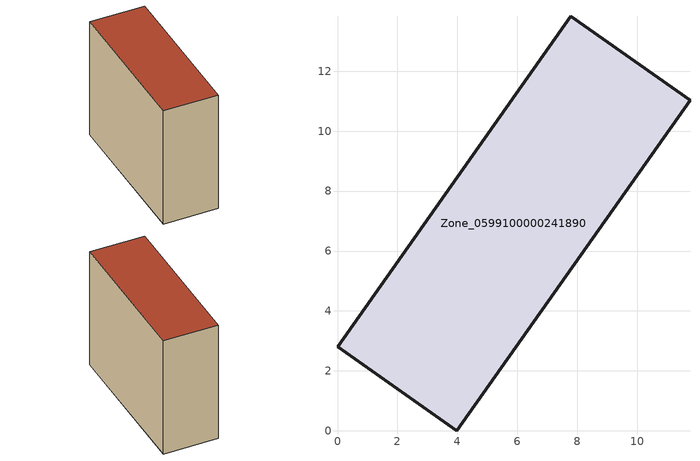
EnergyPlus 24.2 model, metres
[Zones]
Zone_0599100000241890
 floor ground (C_G): 3.98,0 0,2.81 7.78,13.84 11.76,11.03 z3.39
 wall outside (C_F): 3.98,0 11.76,11.03 7.78,13.84 0,2.81 3.98,0 z3.39:14.52
 roof outside (C_R): 0,2.81 3.98,0 11.76,11.03 7.78,13.84 z14.52
[BUILDING]
Pand.0599100000241890: North Axis=0; Terrain=City; Loads Convergence Tolerance Value=0.04; Temperature Convergence Tolerance Value=0.4; Solar Distribution=FullExterior; Maximum Number of Warmup Days=25; Minimum Number of Warmup Days=1
[Site:Location]
Rotterdam.The.Hague.AP_ZH_NLD Design_Conditions: Latitude=51.96; Longitude=4.45; Time Zone=1; Elevation=-4.5
[SITE:GROUNDTEMPERATURE:BUILDINGSURFACE]
18, 18, 18, 18, 18, 18, 18, 18, 18, 18, 18, 18
[MATERIAL] Thermal Absorptance=0.9; Solar Absorptance=0.7; Visible Absorptance=0.7
Name | Roughness | Thickness | Conductivity | Density | Specific Heat
G.TC.1992-2005 | MediumSmooth | 0.15 | 0.06 | 540 | 1210
F.TC.1992-2005 | Rough | 0.3 | 0.12 | 1920 | 840
R.TC.1992-2005 | MediumRough | 0.2 | 0.08 | 1500 | 1000
[CONSTRUCTION]
C_G: G.TC.1992-2005
C_F: F.TC.1992-2005
C_R: R.TC.1992-2005
[ZONE]
Zone_0599100000241890: Type=1; Multiplier=1; Ceiling Height=Autocalculate; Volume=Autocalculate; Floor Area=autocalculate; Part of Total Floor Area=Yes
[ZONEINFILTRATION:DESIGNFLOWRATE]
Infil_Zone_0599100000241890: Zone or ZoneList or Space or SpaceList=Zone_0599100000241890; Schedule=AlwaysOn; Design Flow Rate Calculation Method=Flow/Area; Flow Rate per Floor Area=0.0015; Constant Term Coefficient=1; Temperature Term Coefficient=0; Velocity Term Coefficient=0; Velocity Squared Term Coefficient=0
[HVACTEMPLATE:ZONE:IDEALLOADSAIRSYSTEM]
Zone_0599100000241890: Maximum Heating Supply Air Temperature=50; Minimum Cooling Supply Air Temperature=13; Maximum Heating Supply Air Humidity Ratio=0.0156; Minimum Cooling Supply Air Humidity Ratio=0.0077; Heating Limit=NoLimit; Cooling Limit=NoLimit; Dehumidification Control Type=ConstantSensibleHeatRatio; Cooling Sensible Heat Ratio=0.7; Dehumidification Setpoint=60; Humidification Control Type=None; Humidification Setpoint=30; Outdoor Air Method=None; Outdoor Air Flow Rate per Person=0.00944; Outdoor Air Flow Rate per Zone Floor Area=0; Outdoor Air Flow Rate per Zone=0; Demand Controlled Ventilation Type=None; Outdoor Air Economizer Type=NoEconomizer; Heat Recovery Type=None; Sensible Heat Recovery Effectiveness=0.7; Latent Heat Recovery Effectiveness=0.65
[ZONECONTROL:THERMOSTAT]
ThermostatControl_Zone_0599100000241890: Zone or ZoneList=Zone_0599100000241890; Control Type Schedule=DualSetpointControlType; Control 1=Thermostat_Zone_0599100000241890; Temperature Difference Between Cutout And Setpoint=0
[THERMOSTATSETPOINT:DUALSETPOINT]
Thermostat_Zone_0599100000241890: Heating Setpoint Temperature Schedule=HeatingSetpoint_Zone_0599100000241890; Cooling Setpoint Temperature Schedule=CoolingSetpoint_Zone_0599100000241890
[SCHEDULE:COMPACT]
HeatingSetpoint_Zone_0599100000241890: Through: 12/31, For: AllDays, Until: 24:00, 21
CoolingSetpoint_Zone_0599100000241890: Through: 12/31, For: AllDays, Until: 24:00, 24
DualSetpointControlType: Through: 12/31, For: AllDays, Until: 24:00, 4
AlwaysOn: Through: 12/31, For: AllDays, Until: 24:00, 1
